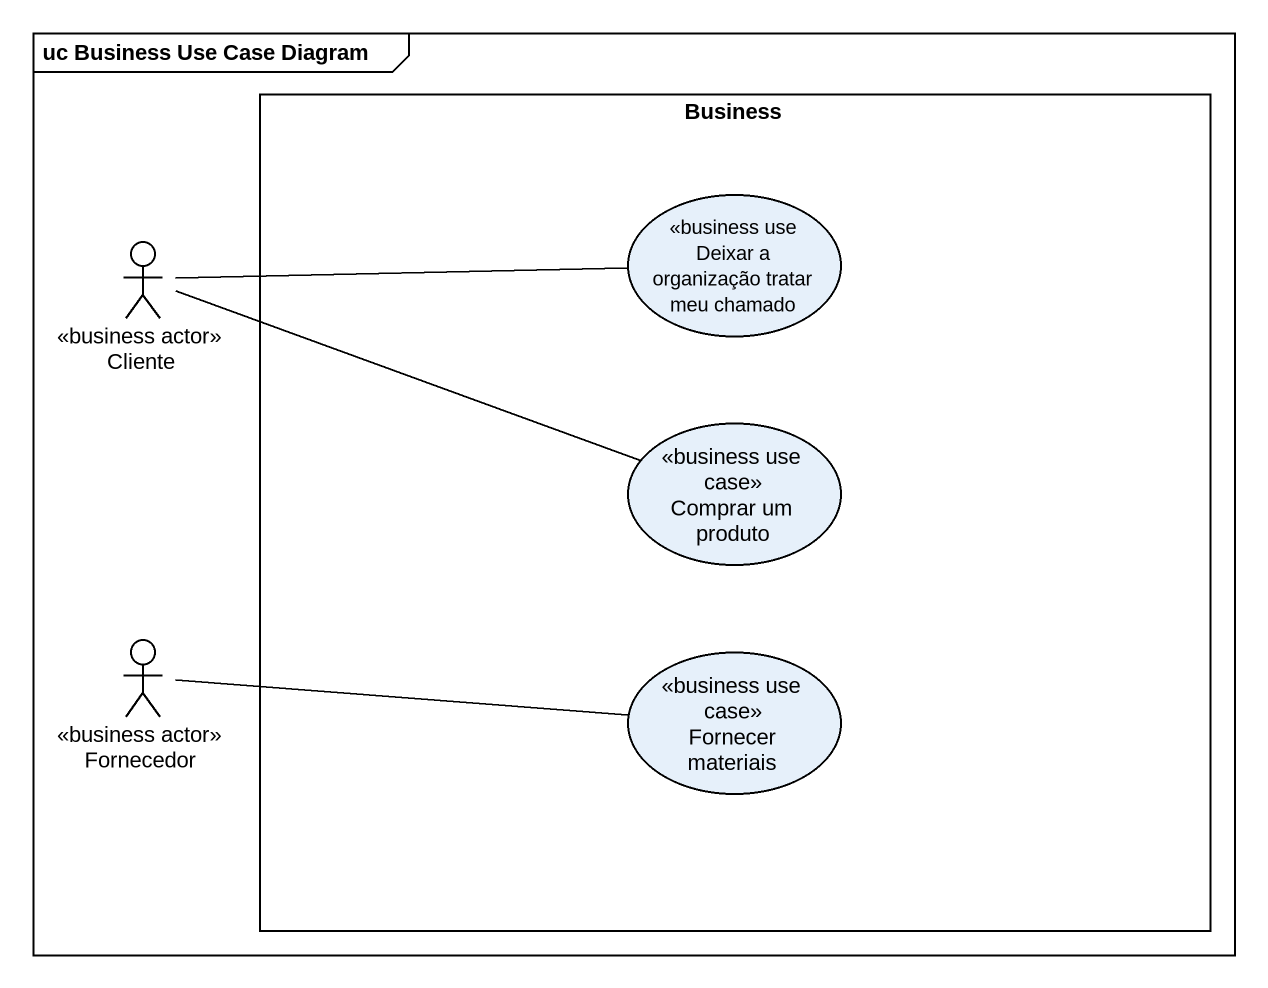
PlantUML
@startuml
mainframe uc Business Use Case Diagram
rectangle Business {
  usecase "Deixar a organização tratar meu chamado" as Deixar_a_organização_tratar <<business use case>>
  usecase "Comprar um produto" as Comprar_um_produto <<business use case>>
  usecase "Fornecer materiais" as Fornecer_materiais <<business use case>>
}
actor Cliente <<business actor>>
actor Fornecedor <<business actor>>
Cliente -right- Deixar_a_organização_tratar
Cliente -right- Comprar_um_produto
Fornecedor -right- Fornecer_materiais
@enduml
